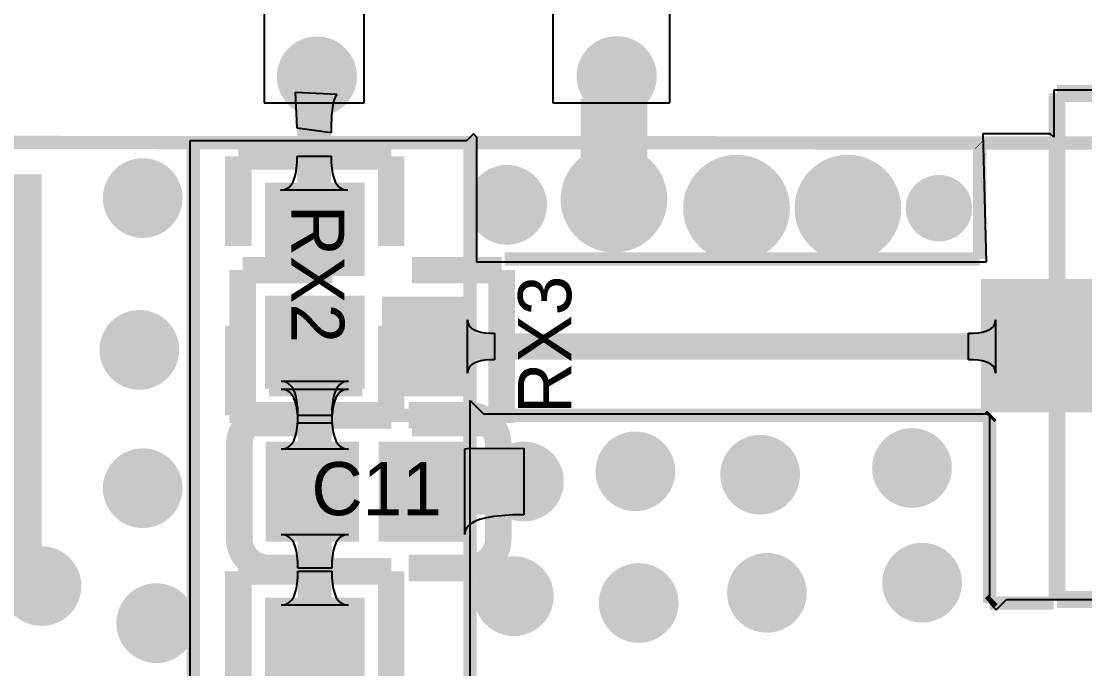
# Model space of a CAD drawing. Extents: x 53.3 to 135, y 28 to 125.4.
# Drawn here: x 102.08 to 110.09, y 100.8 to 105.67 of the extents above; entities that cross this region are included whole.
import ezdxf

# ---------------------------------------------------------------- set-up
doc = ezdxf.new("R2010")
doc.units = 0
doc.header["$MEASUREMENT"] = 0
for name, color, linetype in [('BOTTOMLAYER', 5, 'CONTINUOUS'), ('BOTTOMSOLDER', 6, 'CONTINUOUS'), ('MULTILAYER', 9, 'CONTINUOUS'), ('TOPLAYER', 1, 'CONTINUOUS'), ('TOPOVERLAY', 2, 'CONTINUOUS'), ('TOPPASTE', 8, 'CONTINUOUS'), ('TOPSOLDER', 216, 'CONTINUOUS')]:
    doc.layers.add(name, color=color, linetype=linetype)

msp = doc.modelspace()

# ---------------------------------------------------------------- linework, layer by layer
at = {"layer": 'BOTTOMLAYER'}
for points, const_width in [([(102.847, 104.3432, 1), (103.147, 104.3432, 1)], 0.299999), ([(105.5902, 104.2924, 1), (105.8902, 104.2924, 1)], 0.299999), ([(106.394618, 104.334818, 1), (106.694618, 104.334818, 1)], 0.299999), ([(107.3174, 104.267, 1), (107.6174, 104.267, 1)], 0.299999), ([(108.1556, 104.267, 1), (108.4556, 104.267, 1)], 0.299999), ([(108.866402, 104.267, 1), (109.116398, 104.267, 1)], 0.249999), ([(102.8216, 103.2002, 1), (103.1216, 103.2002, 1)], 0.299999), ([(106.5554, 102.2858, 1), (106.8554, 102.2858, 1)], 0.299999), ([(107.4952, 102.2604, 1), (107.7952, 102.2604, 1)], 0.299999), ([(108.6382, 102.3112, 1), (108.9382, 102.3112, 1)], 0.299999), ([(105.7172, 102.2096, 1), (106.0172, 102.2096, 1)], 0.299999), ([(102.847, 102.1588, 1), (103.147, 102.1588, 1)], 0.299999), ([(102.085, 101.4222, 1), (102.385, 101.4222, 1)], 0.299999), ([(108.7144, 101.4476, 1), (109.0144, 101.4476, 1)], 0.299999), ([(105.641, 101.346, 1), (105.941, 101.346, 1)], 0.299999), ([(107.546, 101.3714, 1), (107.846, 101.3714, 1)], 0.299999), ([(106.5808, 101.2952, 1), (106.8808, 101.2952, 1)], 0.299999), ([(102.9486, 101.1428, 1), (103.2486, 101.1428, 1)], 0.299999)]:
    msp.add_lwpolyline(points, format="xyb", close=True, dxfattribs=dict(at, const_width=const_width))
at = {"layer": 'BOTTOMSOLDER', "const_width": 0.401599}
for points in [[(106.343818, 104.334818, 1), (106.745418, 104.334818, 1)], [(107.2666, 104.267, 1), (107.6682, 104.267, 1)], [(108.1048, 104.267, 1), (108.5064, 104.267, 1)]]:
    msp.add_lwpolyline(points, format="xyb", close=True, dxfattribs=at)
at = {"layer": 'MULTILAYER'}
for points, const_width in [([(102.847, 104.3432, 1), (103.147, 104.3432, 1)], 0.299999), ([(105.5902, 104.2924, 1), (105.8902, 104.2924, 1)], 0.299999), ([(106.394618, 104.334818, 1), (106.694618, 104.334818, 1)], 0.299999), ([(107.3174, 104.267, 1), (107.6174, 104.267, 1)], 0.299999), ([(108.1556, 104.267, 1), (108.4556, 104.267, 1)], 0.299999), ([(108.866402, 104.267, 1), (109.116398, 104.267, 1)], 0.249999), ([(102.8216, 103.2002, 1), (103.1216, 103.2002, 1)], 0.299999), ([(106.5554, 102.2858, 1), (106.8554, 102.2858, 1)], 0.299999), ([(107.4952, 102.2604, 1), (107.7952, 102.2604, 1)], 0.299999), ([(108.6382, 102.3112, 1), (108.9382, 102.3112, 1)], 0.299999), ([(105.7172, 102.2096, 1), (106.0172, 102.2096, 1)], 0.299999), ([(102.847, 102.1588, 1), (103.147, 102.1588, 1)], 0.299999), ([(102.085, 101.4222, 1), (102.385, 101.4222, 1)], 0.299999), ([(108.7144, 101.4476, 1), (109.0144, 101.4476, 1)], 0.299999), ([(105.641, 101.346, 1), (105.941, 101.346, 1)], 0.299999), ([(107.546, 101.3714, 1), (107.846, 101.3714, 1)], 0.299999), ([(106.5808, 101.2952, 1), (106.8808, 101.2952, 1)], 0.299999), ([(102.9486, 101.1428, 1), (103.2486, 101.1428, 1)], 0.299999)]:
    msp.add_lwpolyline(points, format="xyb", close=True, dxfattribs=dict(at, const_width=const_width))
at = {"layer": 'TOPLAYER'}
for p, q in [((106.96462, 105.058942), (106.96462, 110.712941)), ((103.910699, 109.958942), (103.910699, 105.058942)), ((104.6647, 105.058942), (104.6647, 109.958942)), ((106.083999, 109.958942), (106.083999, 105.058942)), ((104.160574, 104.86912), (104.147061, 105.139571)), ((104.147061, 105.139571), (104.457825, 105.125456)), ((104.457825, 105.125456), (104.449608, 105.113765)), ((112.3696, 105.156), (109.855, 105.156)), ((109.855, 105.156), (109.855, 104.8004)), ((103.910699, 105.058942), (104.6647, 105.058942)), ((104.430144, 105.055523), (104.425387, 105.028385)), ((104.435768, 105.078797), (104.430144, 105.055523)), ((104.442255, 105.098212), (104.435768, 105.078797)), ((104.449608, 105.113765), (104.442255, 105.098212)), ((106.083999, 105.058942), (106.96462, 105.058942)), ((104.418468, 104.962526), (104.415006, 104.88122)), ((104.425387, 105.028385), (104.418468, 104.962526)), ((104.415006, 104.88122), (104.414574, 104.834776)), ((104.414574, 104.834776), (104.160574, 104.86912)), ((105.4862, 104.8258), (105.4354, 104.775)), ((105.5116, 104.8004), (105.4862, 104.8258)), ((105.5116, 103.8606), (105.5116, 104.8004)), ((109.8296, 104.8258), (109.3216, 104.8258)), ((109.3216, 104.8258), (109.347, 103.8606)), ((109.855, 104.8004), (109.8296, 104.8258)), ((105.4354, 104.775), (103.3526, 104.775)), ((103.3526, 104.775), (103.3526, 98.7552)), ((104.159304, 104.60991), (104.160574, 104.658749)), ((104.160574, 104.658749), (104.414574, 104.658749)), ((104.414574, 104.658749), (104.415844, 104.60991)), ((104.149144, 104.527655), (104.155494, 104.566212)), ((104.155494, 104.566212), (104.159304, 104.60991)), ((104.415844, 104.60991), (104.419654, 104.566212)), ((104.419654, 104.566212), (104.426004, 104.527655)), ((104.128824, 104.465963), (104.140254, 104.494239)), ((104.140254, 104.494239), (104.149144, 104.527655)), ((104.426004, 104.527655), (104.434894, 104.494239)), ((104.434894, 104.494239), (104.446324, 104.465963)), ((104.033574, 104.401701), (104.057704, 104.404272)), ((104.541574, 104.401701), (104.033574, 104.401701)), ((104.057704, 104.404272), (104.079294, 104.411983)), ((104.079294, 104.411983), (104.098344, 104.424836)), ((104.098344, 104.424836), (104.114854, 104.442829)), ((104.114854, 104.442829), (104.128824, 104.465963)), ((104.446324, 104.465963), (104.460294, 104.442829)), ((104.460294, 104.442829), (104.476804, 104.424836)), ((104.476804, 104.424836), (104.495854, 104.411983)), ((104.495854, 104.411983), (104.517444, 104.404272)), ((104.517444, 104.404272), (104.541574, 104.401701)), ((109.347, 103.8606), (105.5116, 103.8606)), ((105.443106, 103.0256), (105.443106, 103.4256)), ((105.443106, 103.4256), (105.445136, 103.4066)), ((105.445136, 103.4066), (105.451229, 103.3896)), ((105.451229, 103.3896), (105.461382, 103.374599)), ((105.461382, 103.374599), (105.475593, 103.361599)), ((105.475593, 103.361599), (105.493868, 103.350598)), ((109.365816, 103.350598), (109.384092, 103.361599)), ((109.384092, 103.361599), (109.398303, 103.374599)), ((109.398303, 103.374599), (109.408455, 103.3896)), ((109.408455, 103.3896), (109.414549, 103.4066)), ((109.414549, 103.4066), (109.416578, 103.4256)), ((109.416578, 103.4256), (109.416578, 103.0256)), ((105.493868, 103.350598), (105.516202, 103.341599)), ((105.516202, 103.341599), (105.542601, 103.334599)), ((105.542601, 103.334599), (105.573058, 103.3296)), ((105.573058, 103.3296), (105.607574, 103.326601)), ((105.607574, 103.326601), (105.646154, 103.3256)), ((105.646154, 103.3256), (105.646154, 103.1256)), ((109.213531, 103.3256), (109.252111, 103.326601)), ((109.213531, 103.1256), (109.213531, 103.3256)), ((109.252111, 103.326601), (109.286627, 103.3296)), ((109.286627, 103.3296), (109.317084, 103.334599)), ((109.317084, 103.334599), (109.343482, 103.341599)), ((109.343482, 103.341599), (109.365816, 103.350598)), ((105.573058, 103.1216), (105.542601, 103.116601)), ((105.607574, 103.124599), (105.573058, 103.1216)), ((105.646154, 103.1256), (105.607574, 103.124599)), ((109.252111, 103.124599), (109.213531, 103.1256)), ((109.286627, 103.1216), (109.252111, 103.124599)), ((109.317084, 103.116601), (109.286627, 103.1216)), ((105.445136, 103.0446), (105.443106, 103.0256)), ((105.451229, 103.0616), (105.445136, 103.0446)), ((105.461382, 103.076601), (105.451229, 103.0616)), ((105.475593, 103.089601), (105.461382, 103.076601)), ((105.493868, 103.100602), (105.475593, 103.089601)), ((105.516202, 103.109601), (105.493868, 103.100602)), ((105.542601, 103.116601), (105.516202, 103.109601)), ((109.343482, 103.109601), (109.317084, 103.116601)), ((109.365816, 103.100602), (109.343482, 103.109601)), ((109.384092, 103.089601), (109.365816, 103.100602)), ((109.398303, 103.076601), (109.384092, 103.089601)), ((109.408455, 103.0616), (109.398303, 103.076601)), ((109.414549, 103.0446), (109.408455, 103.0616)), ((109.416578, 103.0256), (109.414549, 103.0446)), ((104.06253, 102.961323), (104.0384, 102.963894)), ((104.0384, 102.963894), (104.5464, 102.963894)), ((104.08412, 102.953612), (104.06253, 102.961323)), ((104.52227, 102.961323), (104.50068, 102.953612)), ((104.5464, 102.963894), (104.52227, 102.961323)), ((104.06253, 102.901107), (104.0384, 102.903647)), ((104.0384, 102.903647), (104.5464, 102.903647)), ((104.08412, 102.893487), (104.06253, 102.901107)), ((104.10317, 102.940759), (104.08412, 102.953612)), ((104.10317, 102.880787), (104.08412, 102.893487)), ((104.11968, 102.922766), (104.10317, 102.940759)), ((104.11968, 102.863007), (104.10317, 102.880787)), ((104.13365, 102.899632), (104.11968, 102.922766)), ((104.14508, 102.871356), (104.13365, 102.899632)), ((104.45115, 102.899632), (104.43972, 102.871356)), ((104.46512, 102.922766), (104.45115, 102.899632)), ((104.48163, 102.940759), (104.46512, 102.922766)), ((104.48163, 102.880787), (104.46512, 102.863007)), ((104.50068, 102.953612), (104.48163, 102.940759)), ((104.50068, 102.893487), (104.48163, 102.880787)), ((104.52227, 102.901107), (104.50068, 102.893487)), ((104.5464, 102.903647), (104.52227, 102.901107)), ((104.13365, 102.840147), (104.11968, 102.863007)), ((104.14508, 102.812207), (104.13365, 102.840147)), ((104.15397, 102.83794), (104.14508, 102.871356)), ((104.15397, 102.779187), (104.14508, 102.812207)), ((104.16032, 102.799383), (104.15397, 102.83794)), ((104.16413, 102.755685), (104.16032, 102.799383)), ((104.42448, 102.799383), (104.42067, 102.755685)), ((104.43083, 102.83794), (104.42448, 102.799383)), ((104.43972, 102.871356), (104.43083, 102.83794)), ((104.43972, 102.812207), (104.43083, 102.779187)), ((104.45115, 102.840147), (104.43972, 102.812207)), ((104.46512, 102.863007), (104.45115, 102.840147)), ((105.4608, 98.6282), (105.4608, 102.8192)), ((105.4608, 102.8192), (105.5624, 102.7176)), ((104.16032, 102.741087), (104.15397, 102.779187)), ((104.16413, 102.697907), (104.16032, 102.741087)), ((104.1654, 102.706846), (104.16413, 102.755685)), ((104.42067, 102.755685), (104.4194, 102.706846)), ((104.42448, 102.741087), (104.42067, 102.697907)), ((104.43083, 102.779187), (104.42448, 102.741087)), ((104.16032, 102.616818), (104.16413, 102.660516)), ((104.16413, 102.660516), (104.1654, 102.709355)), ((104.1654, 102.649647), (104.16413, 102.697907)), ((104.1654, 102.709355), (104.4194, 102.709355)), ((104.4194, 102.706846), (104.1654, 102.706846)), ((104.4194, 102.649647), (104.1654, 102.649647)), ((104.4194, 102.709355), (104.42067, 102.660516)), ((104.42067, 102.697907), (104.4194, 102.649647)), ((104.42067, 102.660516), (104.42448, 102.616818)), ((105.5624, 102.7176), (109.3724, 102.7176)), ((109.3724, 102.7176), (109.3724, 101.2952)), ((104.14508, 102.544844), (104.15397, 102.578261)), ((104.15397, 102.578261), (104.16032, 102.616818)), ((104.42448, 102.616818), (104.43083, 102.578261)), ((104.43083, 102.578261), (104.43972, 102.544844)), ((104.10317, 102.475441), (104.11968, 102.493435)), ((104.11968, 102.493435), (104.13365, 102.516569)), ((104.13365, 102.516569), (104.14508, 102.544844)), ((104.43972, 102.544844), (104.45115, 102.516569)), ((104.45115, 102.516569), (104.46512, 102.493435)), ((104.46512, 102.493435), (104.48163, 102.475441)), ((104.0384, 102.452307), (104.06253, 102.454878)), ((104.5464, 102.452307), (104.0384, 102.452307)), ((104.06253, 102.454878), (104.08412, 102.462589)), ((104.08412, 102.462589), (104.10317, 102.475441)), ((104.48163, 102.475441), (104.50068, 102.462589)), ((104.50068, 102.462589), (104.52227, 102.454878)), ((104.52227, 102.454878), (104.5464, 102.452307)), ((105.420752, 102.455355), (105.425217, 102.45616)), ((105.420752, 101.81145), (105.420752, 102.455355)), ((105.425217, 102.45616), (105.438611, 102.456884)), ((105.438611, 102.456884), (105.8672, 102.459599)), ((105.8672, 102.459599), (105.8672, 101.9596)), ((105.532364, 101.922562), (105.492184, 101.906266)), ((105.581473, 101.935897), (105.532364, 101.922562)), ((105.639512, 101.946268), (105.581473, 101.935897)), ((105.782374, 101.95812), (105.639512, 101.946268)), ((105.8672, 101.9596), (105.782374, 101.95812)), ((105.425217, 101.839598), (105.420752, 101.81145)), ((105.438611, 101.864785), (105.425217, 101.839598)), ((105.460932, 101.887007), (105.438611, 101.864785)), ((105.492184, 101.906266), (105.460932, 101.887007)), ((104.06253, 101.80891), (104.0384, 101.81145)), ((104.0384, 101.81145), (104.5464, 101.81145)), ((104.08412, 101.80129), (104.06253, 101.80891)), ((104.10317, 101.78859), (104.08412, 101.80129)), ((104.11968, 101.77081), (104.10317, 101.78859)), ((104.13365, 101.74795), (104.11968, 101.77081)), ((104.46512, 101.77081), (104.45115, 101.74795)), ((104.48163, 101.78859), (104.46512, 101.77081)), ((104.50068, 101.80129), (104.48163, 101.78859)), ((104.52227, 101.80891), (104.50068, 101.80129)), ((104.5464, 101.81145), (104.52227, 101.80891)), ((104.14508, 101.72001), (104.13365, 101.74795)), ((104.15397, 101.68699), (104.14508, 101.72001)), ((104.16032, 101.64889), (104.15397, 101.68699)), ((104.43083, 101.68699), (104.42448, 101.64889)), ((104.43972, 101.72001), (104.43083, 101.68699)), ((104.45115, 101.74795), (104.43972, 101.72001)), ((104.16413, 101.60571), (104.16032, 101.64889)), ((104.1654, 101.55745), (104.16413, 101.60571)), ((104.42067, 101.60571), (104.4194, 101.55745)), ((104.42448, 101.64889), (104.42067, 101.60571)), ((104.16413, 101.485713), (104.1654, 101.534552)), ((104.4194, 101.55745), (104.1654, 101.55745)), ((104.1654, 101.534552), (104.4194, 101.534552)), ((104.4194, 101.534552), (104.42067, 101.485713)), ((104.15397, 101.403457), (104.16032, 101.442015)), ((104.16032, 101.442015), (104.16413, 101.485713)), ((104.42067, 101.485713), (104.42448, 101.442015)), ((104.42448, 101.442015), (104.43083, 101.403457)), ((104.13365, 101.341766), (104.14508, 101.370041)), ((104.14508, 101.370041), (104.15397, 101.403457)), ((104.43083, 101.403457), (104.43972, 101.370041)), ((104.43972, 101.370041), (104.45115, 101.341766)), ((104.0384, 101.277504), (104.06253, 101.280074)), ((104.5464, 101.277504), (104.0384, 101.277504)), ((104.06253, 101.280074), (104.08412, 101.287786)), ((104.08412, 101.287786), (104.10317, 101.300638)), ((104.10317, 101.300638), (104.11968, 101.318631)), ((104.11968, 101.318631), (104.13365, 101.341766)), ((104.45115, 101.341766), (104.46512, 101.318631)), ((104.46512, 101.318631), (104.48163, 101.300638)), ((104.48163, 101.300638), (104.50068, 101.287786)), ((104.50068, 101.287786), (104.52227, 101.280074)), ((104.52227, 101.280074), (104.5464, 101.277504)), ((109.3724, 101.2952), (109.4232, 101.2444)), ((109.4232, 101.2444), (109.4994, 101.3206)), ((109.4994, 101.3206), (112.4458, 101.3206))]:
    msp.add_line(p, q, dxfattribs=at)
for points, const_width in [([(104.208148, 105.258108, 1), (104.408148, 105.258108, 1)], 0.2), ([(106.465192, 105.260648, 1), (106.665192, 105.260648, 1)], 0.2), ([(102.847, 104.3432, 1), (103.147, 104.3432, 1)], 0.299999), ([(105.5902, 104.2924, 1), (105.8902, 104.2924, 1)], 0.299999), ([(106.394618, 104.334818, 1), (106.694618, 104.334818, 1)], 0.299999), ([(107.3174, 104.267, 1), (107.6174, 104.267, 1)], 0.299999), ([(108.1556, 104.267, 1), (108.4556, 104.267, 1)], 0.299999), ([(108.866402, 104.267, 1), (109.116398, 104.267, 1)], 0.249999), ([(102.8216, 103.2002, 1), (103.1216, 103.2002, 1)], 0.299999), ([(106.5554, 102.2858, 1), (106.8554, 102.2858, 1)], 0.299999), ([(107.4952, 102.2604, 1), (107.7952, 102.2604, 1)], 0.299999), ([(108.6382, 102.3112, 1), (108.9382, 102.3112, 1)], 0.299999), ([(105.7172, 102.2096, 1), (106.0172, 102.2096, 1)], 0.299999), ([(102.847, 102.1588, 1), (103.147, 102.1588, 1)], 0.299999), ([(102.085, 101.4222, 1), (102.385, 101.4222, 1)], 0.299999), ([(108.7144, 101.4476, 1), (109.0144, 101.4476, 1)], 0.299999), ([(105.641, 101.346, 1), (105.941, 101.346, 1)], 0.299999), ([(107.546, 101.3714, 1), (107.846, 101.3714, 1)], 0.299999), ([(106.5808, 101.2952, 1), (106.8808, 101.2952, 1)], 0.299999), ([(102.9486, 101.1428, 1), (103.2486, 101.1428, 1)], 0.299999)]:
    msp.add_lwpolyline(points, format="xyb", close=True, dxfattribs=dict(at, const_width=const_width))
for points, const_width in [([(104.287574, 104.112624), (104.287574, 105.173272)], 0.254), ([(106.544618, 104.334818), (106.544618, 105.090976)], 0.499999), ([(104.287574, 104.112624), (104.2924, 104.107798)], 0.254), ([(104.2924, 100.979201), (104.2924, 103.257797)], 0.254), ([(105.149203, 103.2256), (109.910481, 103.2256)], 0.2), ([(105.1238, 102.133403), (105.199998, 102.2096)], 0.499999), ([(105.199998, 102.2096), (105.8672, 102.2096)], 0.499999), ([(104.2924, 100.979201), (104.297201, 100.974401)], 0.254)]:
    msp.add_lwpolyline(points, dxfattribs=dict(at, const_width=const_width))
for points in [[(93.853, 101.1936), (102.235, 101.1936), (93.853, 104.521), (102.235, 104.521)], [(103.967399, 104.407797), (103.967399, 103.807798), (104.617401, 104.407797), (104.617401, 103.807798)], [(109.410482, 102.831638), (110.41048, 102.831638), (109.410482, 103.631637), (110.41048, 103.631637)], [(103.967399, 103.557796), (103.967399, 102.957798), (104.617401, 103.557796), (104.617401, 102.957798)], [(103.999203, 102.900599), (104.599202, 102.900599), (103.999203, 103.550601), (104.599202, 103.550601)], [(104.849204, 102.900599), (105.449202, 102.900599), (104.849204, 103.550601), (105.449202, 103.550601)], [(103.9738, 101.808402), (104.573799, 101.808402), (103.9738, 102.458403), (104.573799, 102.458403)], [(104.823801, 101.808402), (105.4238, 101.808402), (104.823801, 102.458403), (105.4238, 102.458403)], [(103.967399, 101.2836), (103.967399, 100.683601), (104.617401, 101.2836), (104.617401, 100.683601)]]:
    msp.add_solid(points, dxfattribs=at)
at = {"layer": 'TOPOVERLAY'}
for points, const_width in [([(109.8804, 105.130603), (112.4458, 105.1306)], 0.127), ([(109.8804, 101.320597), (109.8804, 105.130603)], 0.127), ([(75.85471, 104.775), (125.9586, 104.7496)], 0.1), ([(103.378, 98.7044), (103.378, 104.761022)], 0.1), ([(103.717397, 104.657799), (104.867398, 104.657799)], 0.2), ([(103.717397, 103.982799), (103.717397, 104.657799)], 0.2), ([(104.867398, 103.982799), (104.867398, 104.657799)], 0.2), ([(105.4608, 98.6028), (105.4608, 104.7496)], 0.1), ([(109.2962, 104.7496), (109.29828, 104.74752)], 0.1), ([(109.29828, 103.88392), (109.29828, 104.74752)], 0.1), ([(105.722931, 103.88392), (109.29828, 103.88392)], 0.1), ([(103.749201, 102.650597), (103.749201, 103.800598)], 0.2), ([(103.749201, 103.800598), (104.424201, 103.800598)], 0.2), ([(105.024199, 103.800598), (105.699199, 103.800598)], 0.2), ([(105.699199, 102.650597), (105.699199, 103.800598)], 0.2), ([(103.717397, 102.707801), (103.717397, 103.382801)], 0.2), ([(104.867398, 102.707801), (104.867398, 103.382801)], 0.2), ([(103.717397, 102.707801), (104.867398, 102.707801)], 0.2), ([(103.948799, 102.7084), (104.398801, 102.7084)], 0.2), ([(104.998797, 102.708398), (105.448798, 102.708398)], 0.2), ([(103.749201, 102.650597), (104.424201, 102.650597)], 0.2), ([(104.867398, 102.707801), (109.388001, 102.707801)], 0.1), ([(105.024199, 102.650597), (105.699199, 102.650597)], 0.2), ([(109.3724, 102.6922), (109.388001, 102.707801)], 0.1), ([(109.3724, 101.2952), (109.3724, 102.6922)], 0.1), ([(103.723803, 101.778405), (103.723803, 102.488401)], 0.2), ([(105.673797, 101.778399), (105.673797, 102.488395)], 0.2), ([(103.7174, 101.533602), (104.8674, 101.533602)], 0.2), ([(103.7174, 99.583603), (103.7174, 101.533602)], 0.2), ([(103.948801, 101.558402), (104.398803, 101.558402)], 0.2), ([(104.8674, 99.583603), (104.8674, 101.533602)], 0.2), ([(104.998799, 101.5584), (105.448801, 101.5584)], 0.2), ([(109.3724, 101.2952), (109.397797, 101.320597)], 0.1), ([(109.8804, 101.320597), (112.445797, 101.320597)], 0.127), ([(109.3724, 101.2952), (109.855003, 101.2952)], 0.1)]:
    msp.add_lwpolyline(points, dxfattribs=dict(at, const_width=const_width))
at = {"layer": 'TOPOVERLAY', "const_width": 0.2}
for points in [[(103.723798, 102.488401, -0.414214), (103.943798, 102.7084)], [(105.453797, 102.708398, -0.414214), (105.673797, 102.488398)], [(103.943798, 101.558405, -0.414214), (103.723798, 101.778405)], [(105.673797, 101.778397, -0.414214), (105.453797, 101.558397)]]:
    msp.add_lwpolyline(points, format="xyb", dxfattribs=at)
at = {"layer": 'TOPOVERLAY', "const_width": 0.1}
for points in [[(103.893798, 102.7084, 1), (103.993798, 102.7084, 1)], [(105.403797, 102.708398, 1), (105.503797, 102.708398, 1)], [(103.673798, 102.488401, 1), (103.773798, 102.488401, 1)], [(105.623797, 102.488398, 1), (105.723797, 102.488398, 1)], [(103.673798, 101.778405, 1), (103.773798, 101.778405, 1)], [(105.623797, 101.778397, 1), (105.723797, 101.778397, 1)], [(103.893798, 101.558405, 1), (103.993798, 101.558405, 1)], [(105.403797, 101.558397, 1), (105.503797, 101.558397, 1)]]:
    msp.add_lwpolyline(points, format="xyb", close=True, dxfattribs=at)
at = {"layer": 'TOPPASTE'}
for points in [[(103.967399, 104.407797), (103.967399, 103.807798), (104.617401, 104.407797), (104.617401, 103.807798)], [(109.410482, 102.831638), (110.41048, 102.831638), (109.410482, 103.631637), (110.41048, 103.631637)], [(103.967399, 103.557796), (103.967399, 102.957798), (104.617401, 103.557796), (104.617401, 102.957798)], [(103.999203, 102.900599), (104.599202, 102.900599), (103.999203, 103.550601), (104.599202, 103.550601)], [(104.849204, 102.900599), (105.449202, 102.900599), (104.849204, 103.550601), (105.449202, 103.550601)], [(103.9738, 101.808402), (104.573799, 101.808402), (103.9738, 102.458403), (104.573799, 102.458403)], [(104.823801, 101.808402), (105.4238, 101.808402), (104.823801, 102.458403), (105.4238, 102.458403)], [(103.967399, 101.2836), (103.967399, 100.683601), (104.617401, 101.2836), (104.617401, 100.683601)]]:
    msp.add_solid(points, dxfattribs=at)
at = {"layer": 'TOPSOLDER'}
for points, const_width in [([(104.157348, 105.258108, 1), (104.458948, 105.258108, 1)], 0.3016), ([(106.414392, 105.260648, 1), (106.715992, 105.260648, 1)], 0.3016), ([(106.343818, 104.334818, 1), (106.745418, 104.334818, 1)], 0.401599), ([(107.2666, 104.267, 1), (107.6682, 104.267, 1)], 0.401599), ([(108.1048, 104.267, 1), (108.5064, 104.267, 1)], 0.401599)]:
    msp.add_lwpolyline(points, format="xyb", close=True, dxfattribs=dict(at, const_width=const_width))
for points in [[(103.916599, 104.458597), (103.916599, 103.756998), (104.668201, 104.458597), (104.668201, 103.756998)], [(109.308882, 102.730038), (110.51208, 102.730038), (109.308882, 103.733237), (110.51208, 103.733237)], [(103.916599, 103.608596), (103.916599, 102.906998), (104.668201, 103.608596), (104.668201, 102.906998)], [(103.948403, 102.849799), (104.650002, 102.849799), (103.948403, 103.601401), (104.650002, 103.601401)], [(104.798404, 102.849799), (105.500002, 102.849799), (104.798404, 103.601401), (105.500002, 103.601401)], [(103.923, 101.757602), (104.624599, 101.757602), (103.923, 102.509203), (104.624599, 102.509203)], [(104.773001, 101.757602), (105.4746, 101.757602), (104.773001, 102.509203), (105.4746, 102.509203)], [(103.916599, 101.3344), (103.916599, 100.632801), (104.668201, 101.3344), (104.668201, 100.632801)]]:
    msp.add_solid(points, dxfattribs=at)

# ---------------------------------------------------------------- texts
at = {"layer": 'TOPOVERLAY'}
for s, rotation, p in [('RX2', 270, (104.1146, 104.2924)), ('RX3', 90, (106.2228, 102.7176))]:
    msp.add_text(s, height=0.399999, rotation=rotation, dxfattribs=at).set_placement(p)
msp.add_text('C11', height=0.399999, dxfattribs=at).set_placement((104.267, 101.9556))

doc.saveas('drawing.dxf')
